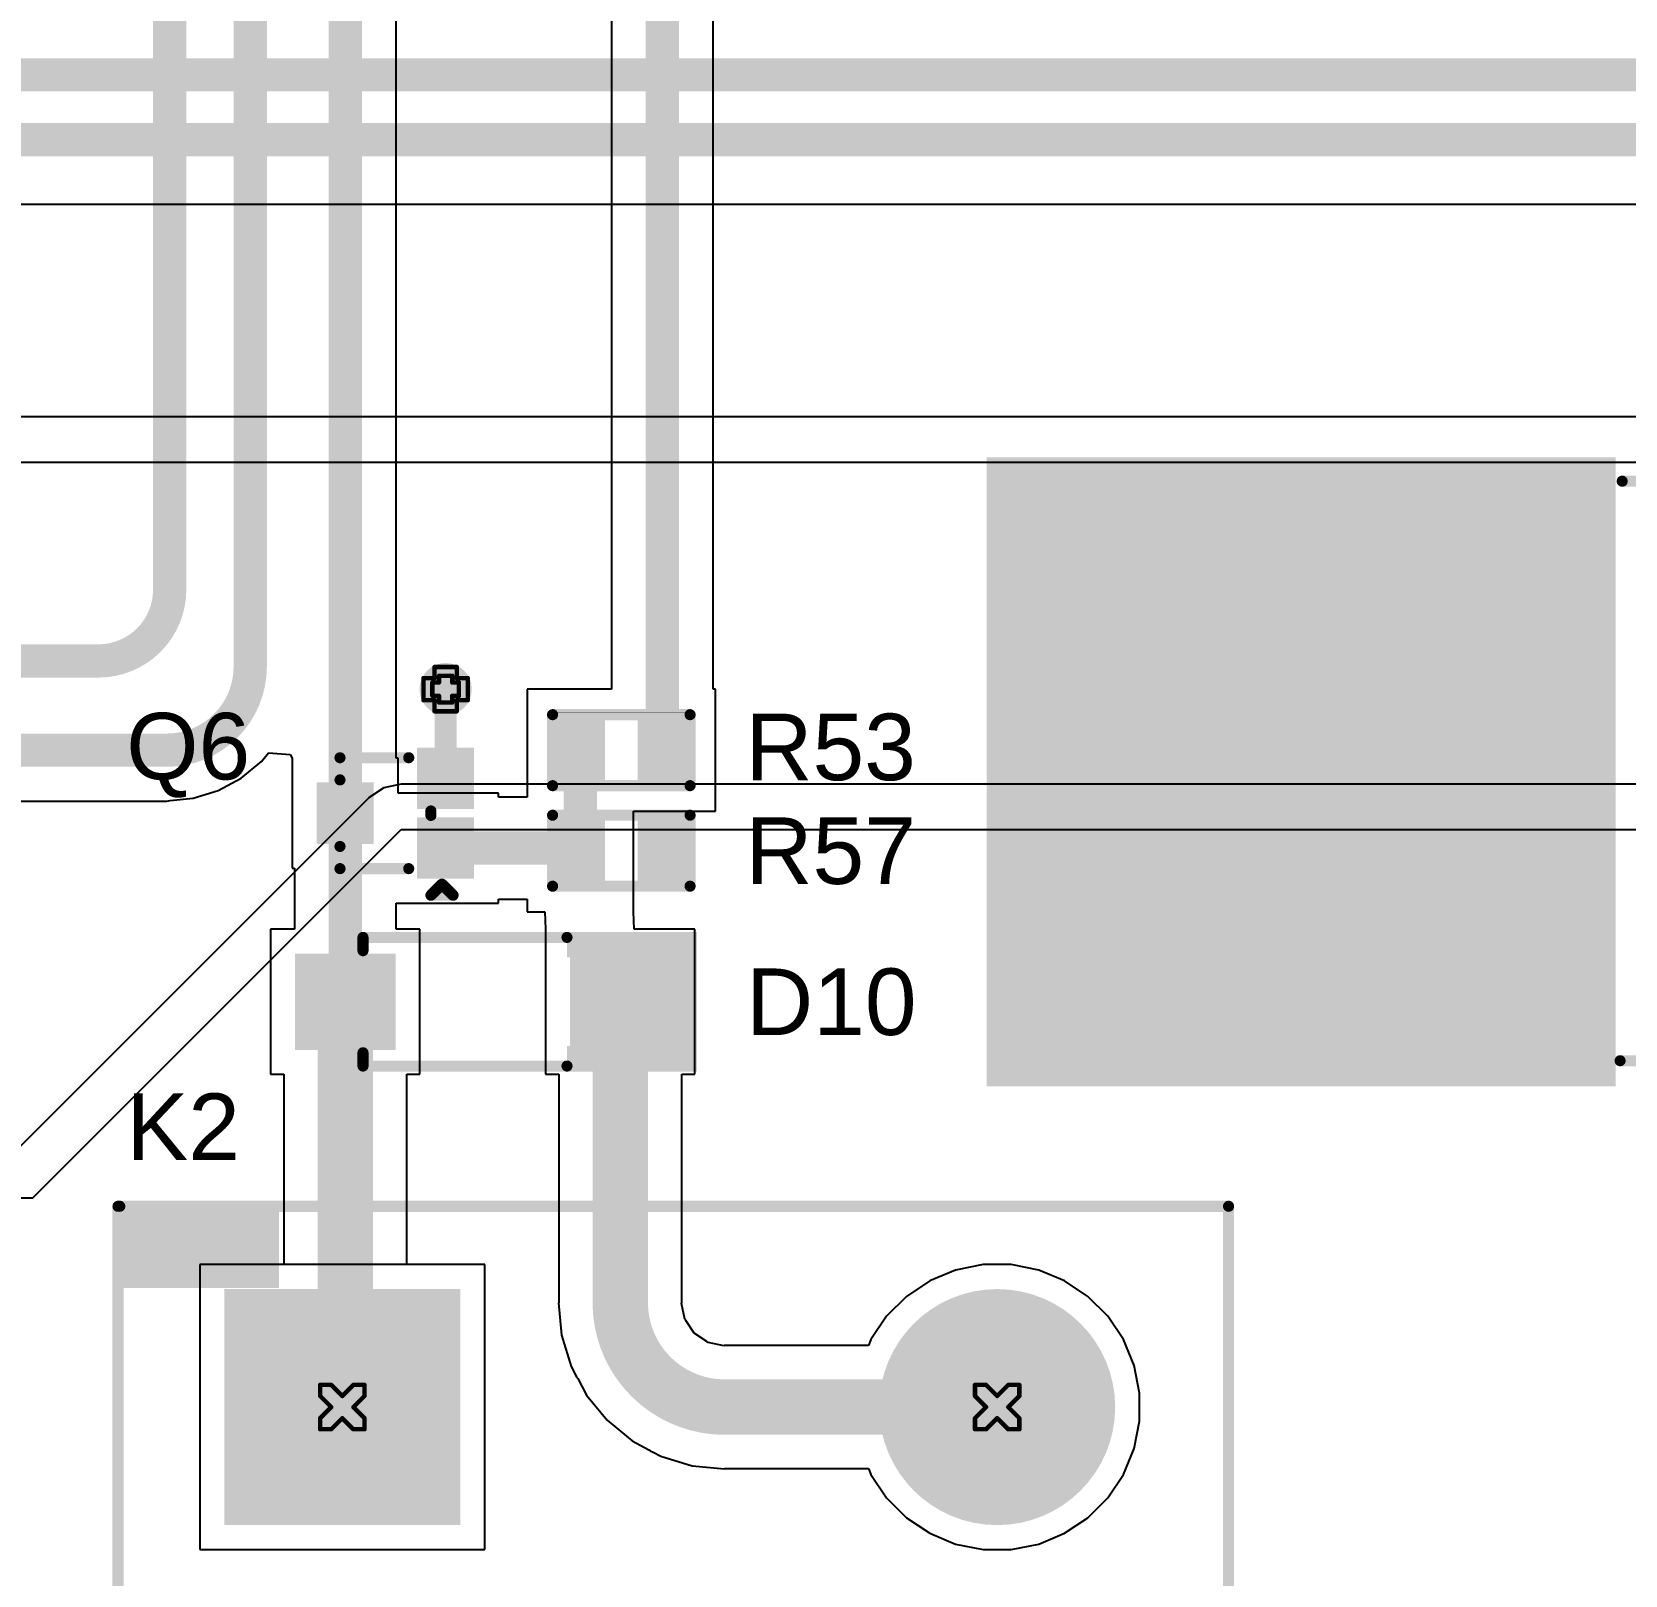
# Model space of a CAD drawing. Header units: inches. Extents: x -3 to 195, y 0 to 199.
# Drawn here: x 1.002 to 1.72, y 1.478 to 2.174 of the extents above; entities that cross this region are included whole.
import ezdxf

# ---------------------------------------------------------------- set-up
doc = ezdxf.new("R2010")
doc.units = ezdxf.units.IN
doc.header["$MEASUREMENT"] = 0
for name, color, linetype in [('Bottom Layer', 5, 'Continuous'), ('Bottom Solder', 6, 'Continuous'), ('Drill Drawing', 1, 'Continuous'), ('Multi-Layer', 9, 'Continuous'), ('Pad Holes', 156, 'Continuous'), ('Top Layer', 1, 'Continuous'), ('Top Overlay', 2, 'Continuous'), ('Top Paste', 8, 'Continuous'), ('Top Solder', 216, 'Continuous'), ('Via Holes', 16, 'Continuous')]:
    doc.layers.add(name, color=color, linetype=linetype)
doc.styles.add('Arial', font='', dxfattribs={"height": 0.2})
doc.styles.get('Arial').set_extended_font_data('Arial')

# ---------------------------------------------------------------- blocks, each defined once
blk = doc.blocks.new('TO_252_2L_17')
at = {"layer": 'Top Layer'}
for points in [[(-0.1377944, 0.2736217), (0.1377962, 0.2736217), (0.1377962, -0.0019689), (-0.1377944, -0.0019689)], [(-0.12007865, -0.086615), (-0.06102355, -0.086615), (-0.06102355, -0.1850402), (-0.12007865, -0.1850402)], [(0.06102335, -0.086615), (0.12007845, -0.086615), (0.12007845, -0.1850402), (0.06102335, -0.1850402)]]:
    blk.add_hatch(color=1, dxfattribs=at).paths.add_polyline_path(points)
at = {"layer": 'Top Paste'}
for points in [[(-0.1377944, 0.2736217), (0.1377962, 0.2736217), (0.1377962, -0.0019689), (-0.1377944, -0.0019689)], [(-0.12007865, -0.086615), (-0.06102355, -0.086615), (-0.06102355, -0.1850402), (-0.12007865, -0.1850402)], [(0.06102335, -0.086615), (0.12007845, -0.086615), (0.12007845, -0.1850402), (0.06102335, -0.1850402)]]:
    blk.add_hatch(color=8, dxfattribs=at).paths.add_polyline_path(points)
at = {"layer": 'Top Solder'}
for points in [[(-0.1417944, 0.2776217), (0.1417962, 0.2776217), (0.1417962, -0.0059689), (-0.1417944, -0.0059689)], [(-0.12407865, -0.082615), (-0.05702355, -0.082615), (-0.05702355, -0.1890402), (-0.12407865, -0.1890402)], [(0.05702335, -0.082615), (0.12407845, -0.082615), (0.12407845, -0.1890402), (0.05702335, -0.1890402)]]:
    blk.add_hatch(color=216, dxfattribs=at).paths.add_polyline_path(points)
at = {"layer": 'Top Overlay', "const_width": 0.005}
for points in [[(-0.1302231, -0.0079996), (-0.130223, -0.0573656)], [(0.1310469, -0.0089416), (0.1310469, -0.0615256)], [(-0.130223, -0.0573656), (-0.1099991, -0.0573656)], [(-0.0559991, -0.0639996), (0.0529989, -0.0639996)], [(0.1099989, -0.0615256), (0.1310469, -0.0615256)], [(-0.1319992, -0.1289996), (-0.1319991, -0.1389996)], [(-0.1319992, -0.1289996), (-0.1269991, -0.1339996)], [(-0.1269991, -0.1339996), (-0.1319991, -0.1389996)]]:
    blk.add_lwpolyline(points, dxfattribs=at)
at = {"layer": 'Top Overlay', "const_width": 0.0025}
for points in [[(-0.1314731, -0.0079996, 1), (-0.1289731, -0.0079996, 1)], [(0.1297969, -0.0089416, 1), (0.1322969, -0.0089416, 1)], [(-0.131473, -0.0573656, 1), (-0.128973, -0.0573656, 1)], [(-0.131473, -0.0573656, 1), (-0.128973, -0.0573656, 1)], [(-0.1112491, -0.0573656, 1), (-0.1087491, -0.0573656, 1)], [(-0.0572491, -0.0639996, 1), (-0.0547491, -0.0639996, 1)], [(0.0517489, -0.0639996, 1), (0.0542489, -0.0639996, 1)], [(0.1087489, -0.0615256, 1), (0.1112489, -0.0615256, 1)], [(0.1297969, -0.0615256, 1), (0.1322969, -0.0615256, 1)], [(0.1297969, -0.0615256, 1), (0.1322969, -0.0615256, 1)], [(-0.1332492, -0.1289996, 1), (-0.1307492, -0.1289996, 1)], [(-0.1332492, -0.1289996, 1), (-0.1307492, -0.1289996, 1)], [(-0.1332491, -0.1389996, 1), (-0.1307491, -0.1389996, 1)], [(-0.1332491, -0.1389996, 1), (-0.1307491, -0.1389996, 1)], [(-0.1282491, -0.1339996, 1), (-0.1257491, -0.1339996, 1)], [(-0.1282491, -0.1339996, 1), (-0.1257491, -0.1339996, 1)]]:
    blk.add_lwpolyline(points, format="xyb", close=True, dxfattribs=at)
blk = doc.blocks.new('R___0402_49')
at = {"layer": 'Top Layer'}
for points in [[(-0.0274996, -0.0124999), (-0.0274996, 0.0125001), (-0.0094996, 0.0125001), (-0.0094996, -0.0124999)], [(0.0095003, -0.0124999), (0.0095003, 0.0125001), (0.0275003, 0.0125001), (0.0275003, -0.0124999)]]:
    blk.add_hatch(color=1, dxfattribs=at).paths.add_polyline_path(points)
at = {"layer": 'Top Paste'}
for points in [[(-0.0274996, -0.0124999), (-0.0274996, 0.0125001), (-0.0094996, 0.0125001), (-0.0094996, -0.0124999)], [(0.0095003, -0.0124999), (0.0095003, 0.0125001), (0.0275003, 0.0125001), (0.0275003, -0.0124999)]]:
    blk.add_hatch(color=8, dxfattribs=at).paths.add_polyline_path(points)
at = {"layer": 'Top Solder'}
for points in [[(-0.029665, -0.0146653), (-0.029665, 0.0146655), (-0.0073342, 0.0146655), (-0.0073342, -0.0146653)], [(0.0073349, -0.0146653), (0.0073349, 0.0146655), (0.0296657, 0.0146655), (0.0296657, -0.0146653)]]:
    blk.add_hatch(color=216, dxfattribs=at).paths.add_polyline_path(points)
at = {"layer": 'Top Overlay'}
for points, const_width in [([(-0.0309995, 0.0160001), (-0.0309996, -0.0159998)], 0.005), ([(0.0310004, 0.0160001), (-0.0309995, 0.0160001)], 0.005), ([(0.0310004, 0.0160001), (0.0310004, -0.0159998)], 0.005), ([(0.0310004, -0.0159998), (-0.0309996, -0.0159998)], 0.005), ([(0.0320004, -0.0169998), (-0.0319996, -0.017)], 0.000127)]:
    blk.add_lwpolyline(points, dxfattribs=dict(at, const_width=const_width))
for points, const_width in [([(-0.0322495, 0.0160001, 1), (-0.0297495, 0.0160001, 1)], 0.0025), ([(-0.0322495, 0.0160001, 1), (-0.0297495, 0.0160001, 1)], 0.0025), ([(0.0297504, 0.0160001, 1), (0.0322504, 0.0160001, 1)], 0.0025), ([(0.0297504, 0.0160001, 1), (0.0322504, 0.0160001, 1)], 0.0025), ([(-0.0322496, -0.0159998, 1), (-0.0297496, -0.0159998, 1)], 0.0025), ([(-0.0322496, -0.0159998, 1), (-0.0297496, -0.0159998, 1)], 0.0025), ([(0.0297504, -0.0159998, 1), (0.0322504, -0.0159998, 1)], 0.0025), ([(0.0297504, -0.0159998, 1), (0.0322504, -0.0159998, 1)], 0.0025), ([(-0.0320313, -0.017, 1), (-0.0319679, -0.017, 1)], 6.35e-05), ([(0.0319687, -0.0169998, 1), (0.0320321, -0.0169998, 1)], 6.35e-05)]:
    blk.add_lwpolyline(points, format="xyb", close=True, dxfattribs=dict(at, const_width=const_width))
blk = doc.blocks.new('R___0402_51')
at = {"layer": 'Top Layer'}
for points in [[(-0.0275004, -0.0125008), (-0.0275004, 0.0124992), (-0.0095004, 0.0124992), (-0.0095004, -0.0125008)], [(0.0094996, -0.0125008), (0.0094996, 0.0124992), (0.0274996, 0.0124992), (0.0274996, -0.0125008)]]:
    blk.add_hatch(color=1, dxfattribs=at).paths.add_polyline_path(points)
at = {"layer": 'Top Paste'}
for points in [[(-0.0275004, -0.0125008), (-0.0275004, 0.0124992), (-0.0095004, 0.0124992), (-0.0095004, -0.0125008)], [(0.0094996, -0.0125008), (0.0094996, 0.0124992), (0.0274996, 0.0124992), (0.0274996, -0.0125008)]]:
    blk.add_hatch(color=8, dxfattribs=at).paths.add_polyline_path(points)
at = {"layer": 'Top Solder'}
for points in [[(-0.0296658, -0.0146662), (-0.0296658, 0.0146646), (-0.007335, 0.0146646), (-0.007335, -0.0146662)], [(0.0073342, -0.0146662), (0.0073342, 0.0146646), (0.029665, 0.0146646), (0.029665, -0.0146662)]]:
    blk.add_hatch(color=216, dxfattribs=at).paths.add_polyline_path(points)
at = {"layer": 'Top Overlay'}
for points, const_width in [([(0.0309996, 0.0159991), (-0.0310004, 0.0159991)], 0.005), ([(-0.0310004, 0.0159991), (-0.0310004, -0.0160008)], 0.005), ([(0.0309996, 0.0159991), (0.0309996, -0.0160008)], 0.005), ([(0.0309996, -0.0160008), (-0.0310004, -0.0160008)], 0.005), ([(0.0319996, -0.0170007), (-0.0320004, -0.0170008)], 0.000127)]:
    blk.add_lwpolyline(points, dxfattribs=dict(at, const_width=const_width))
for points, const_width in [([(-0.0322504, 0.0159991, 1), (-0.0297504, 0.0159991, 1)], 0.0025), ([(-0.0322504, 0.0159991, 1), (-0.0297504, 0.0159991, 1)], 0.0025), ([(0.0297496, 0.0159991, 1), (0.0322496, 0.0159991, 1)], 0.0025), ([(0.0297496, 0.0159991, 1), (0.0322496, 0.0159991, 1)], 0.0025), ([(-0.0322504, -0.0160008, 1), (-0.0297504, -0.0160008, 1)], 0.0025), ([(-0.0322504, -0.0160008, 1), (-0.0297504, -0.0160008, 1)], 0.0025), ([(0.0297496, -0.0160008, 1), (0.0322496, -0.0160008, 1)], 0.0025), ([(0.0297496, -0.0160008, 1), (0.0322496, -0.0160008, 1)], 0.0025), ([(-0.0320321, -0.0170008, 1), (-0.0319687, -0.0170008, 1)], 6.35e-05), ([(0.0319679, -0.0170007, 1), (0.0320313, -0.0170007, 1)], 6.35e-05)]:
    blk.add_lwpolyline(points, format="xyb", close=True, dxfattribs=dict(at, const_width=const_width))
blk = doc.blocks.new('SOT_723_78')
at = {"layer": 'Top Layer'}
for points in [[(-0.0098427, 0.03149575), (0.0098423, 0.03149575), (0.0098423, 0.01377925), (-0.0098427, 0.01377925)], [(-0.025591, -0.01378015), (-0.005906, -0.01378015), (-0.005906, -0.03149665), (-0.025591, -0.03149665)], [(0.0059052, -0.01378025), (0.0255902, -0.01378025), (0.0255902, -0.03149675), (0.0059052, -0.03149675)]]:
    blk.add_hatch(color=1, dxfattribs=at).paths.add_polyline_path(points)
at = {"layer": 'Top Paste'}
for points in [[(-0.0098427, 0.03149575), (0.0098423, 0.03149575), (0.0098423, 0.01377925), (-0.0098427, 0.01377925)], [(-0.025591, -0.01378015), (-0.005906, -0.01378015), (-0.005906, -0.03149665), (-0.025591, -0.03149665)], [(0.0059052, -0.01378025), (0.0255902, -0.01378025), (0.0255902, -0.03149675), (0.0059052, -0.03149675)]]:
    blk.add_hatch(color=8, dxfattribs=at).paths.add_polyline_path(points)
at = {"layer": 'Top Solder'}
for points in [[(-0.0138427, 0.03549575), (0.0138423, 0.03549575), (0.0138423, 0.00977925), (-0.0138427, 0.00977925)], [(-0.029591, -0.00978015), (-0.001906, -0.00978015), (-0.001906, -0.03549665), (-0.029591, -0.03549665)], [(0.0019052, -0.00978025), (0.0295902, -0.00978025), (0.0295902, -0.03549675), (0.0019052, -0.03549675)]]:
    blk.add_hatch(color=216, dxfattribs=at).paths.add_polyline_path(points)
at = {"layer": 'Top Overlay', "const_width": 0.005}
for points in [[(-0.0250004, 0.0249995), (-0.0250005, -0.0060004)], [(-0.0250004, 0.0249995), (-0.0250005, -0.0060004)], [(-0.0250004, 0.0249995), (-0.0150004, 0.0249994)], [(-0.0250004, 0.0249995), (-0.0150004, 0.0249994)], [(0.0249997, 0.0249995), (0.0149996, 0.0249994)], [(0.0249997, 0.0249995), (0.0249997, -0.0060005)], [(-0.0370003, -0.0160005), (-0.0370003, -0.0260006)], [(-0.0370003, -0.0160005), (-0.0320003, -0.0210005)], [(-0.0010002, -0.0160005), (0.0009996, -0.0160005)], [(-0.0320003, -0.0210005), (-0.0370003, -0.0260006)]]:
    blk.add_lwpolyline(points, dxfattribs=at)
at = {"layer": 'Top Overlay', "const_width": 0.0025}
for points in [[(-0.0262504, 0.0249995, 1), (-0.0237504, 0.0249995, 1)], [(-0.0262504, 0.0249995, 1), (-0.0237504, 0.0249995, 1)], [(-0.0262504, 0.0249995, 1), (-0.0237504, 0.0249995, 1)], [(-0.0262504, 0.0249995, 1), (-0.0237504, 0.0249995, 1)], [(-0.0162504, 0.0249994, 1), (-0.0137504, 0.0249994, 1)], [(-0.0162504, 0.0249994, 1), (-0.0137504, 0.0249994, 1)], [(0.0137496, 0.0249994, 1), (0.0162496, 0.0249994, 1)], [(0.0237497, 0.0249995, 1), (0.0262497, 0.0249995, 1)], [(0.0237497, 0.0249995, 1), (0.0262497, 0.0249995, 1)], [(-0.0262505, -0.0060004, 1), (-0.0237505, -0.0060004, 1)], [(-0.0262505, -0.0060004, 1), (-0.0237505, -0.0060004, 1)], [(0.0237497, -0.0060005, 1), (0.0262497, -0.0060005, 1)], [(-0.0382503, -0.0160005, 1), (-0.0357503, -0.0160005, 1)], [(-0.0382503, -0.0160005, 1), (-0.0357503, -0.0160005, 1)], [(-0.0022502, -0.0160005, 1), (0.0002498, -0.0160005, 1)], [(-0.0002504, -0.0160005, 1), (0.0022496, -0.0160005, 1)], [(-0.0332503, -0.0210005, 1), (-0.0307503, -0.0210005, 1)], [(-0.0332503, -0.0210005, 1), (-0.0307503, -0.0210005, 1)], [(-0.0382503, -0.0260006, 1), (-0.0357503, -0.0260006, 1)], [(-0.0382503, -0.0260006, 1), (-0.0357503, -0.0260006, 1)]]:
    blk.add_lwpolyline(points, format="xyb", close=True, dxfattribs=at)
blk = doc.blocks.new('G5RL_1A_E_HR_DC5_89')
at = {"layer": 'Bottom Layer'}
h = blk.add_hatch(color=5, dxfattribs=at)
edge = h.paths.add_edge_path()
edge.add_arc((-0.4921509, 0.147651), 0.0492125, 0, 360)
h = blk.add_hatch(color=5, dxfattribs=at)
edge = h.paths.add_edge_path()
edge.add_arc((0.2952491, 0.147651), 0.0492125, 0, 360)
h = blk.add_hatch(color=5, dxfattribs=at)
edge = h.paths.add_edge_path()
edge.add_arc((0.4921491, 0.147651), 0.0492125, 0, 360)
blk.add_hatch(color=5, dxfattribs=at).paths.add_polyline_path([(-0.5413634, -0.0984365), (-0.4429384, -0.0984365), (-0.4429384, -0.1968615), (-0.5413634, -0.1968615)])
h = blk.add_hatch(color=5, dxfattribs=at)
edge = h.paths.add_edge_path()
edge.add_arc((0.2952491, -0.147649), 0.0492125, 0, 360)
h = blk.add_hatch(color=5, dxfattribs=at)
edge = h.paths.add_edge_path()
edge.add_arc((0.4921491, -0.147649), 0.0492125, 0, 360)
at = {"layer": 'Bottom Solder'}
h = blk.add_hatch(color=6, dxfattribs=at)
edge = h.paths.add_edge_path()
edge.add_arc((-0.4921509, 0.147651), 0.0532125, 0, 360)
h = blk.add_hatch(color=6, dxfattribs=at)
edge = h.paths.add_edge_path()
edge.add_arc((0.2952491, 0.147651), 0.0532125, 0, 360)
h = blk.add_hatch(color=6, dxfattribs=at)
edge = h.paths.add_edge_path()
edge.add_arc((0.4921491, 0.147651), 0.0532125, 0, 360)
blk.add_hatch(color=6, dxfattribs=at).paths.add_polyline_path([(-0.5453634, -0.0944365), (-0.4389384, -0.0944365), (-0.4389384, -0.2008615), (-0.5453634, -0.2008615)])
h = blk.add_hatch(color=6, dxfattribs=at)
edge = h.paths.add_edge_path()
edge.add_arc((0.2952491, -0.147649), 0.0532125, 0, 360)
h = blk.add_hatch(color=6, dxfattribs=at)
edge = h.paths.add_edge_path()
edge.add_arc((0.4921491, -0.147649), 0.0532125, 0, 360)
at = {"layer": 'Multi-Layer'}
h = blk.add_hatch(color=9, dxfattribs=at)
edge = h.paths.add_edge_path()
edge.add_arc((-0.4921509, 0.147651), 0.0492125, 0, 360)
h = blk.add_hatch(color=9, dxfattribs=at)
edge = h.paths.add_edge_path()
edge.add_arc((0.2952491, 0.147651), 0.0492125, 0, 360)
h = blk.add_hatch(color=9, dxfattribs=at)
edge = h.paths.add_edge_path()
edge.add_arc((0.4921491, 0.147651), 0.0492125, 0, 360)
blk.add_hatch(color=9, dxfattribs=at).paths.add_polyline_path([(-0.5413634, -0.0984365), (-0.4429384, -0.0984365), (-0.4429384, -0.1968615), (-0.5413634, -0.1968615)])
h = blk.add_hatch(color=9, dxfattribs=at)
edge = h.paths.add_edge_path()
edge.add_arc((0.2952491, -0.147649), 0.0492125, 0, 360)
h = blk.add_hatch(color=9, dxfattribs=at)
edge = h.paths.add_edge_path()
edge.add_arc((0.4921491, -0.147649), 0.0492125, 0, 360)
at = {"layer": 'Pad Holes'}
h = blk.add_hatch(color=7, dxfattribs=at)
edge = h.paths.add_edge_path()
edge.add_arc((-0.4921509, 0.147651), 0.029528, 0, 360)
h = blk.add_hatch(color=7, dxfattribs=at)
edge = h.paths.add_edge_path()
edge.add_arc((0.2952491, 0.147651), 0.029528, 0, 360)
h = blk.add_hatch(color=7, dxfattribs=at)
edge = h.paths.add_edge_path()
edge.add_arc((0.4921491, 0.147651), 0.029528, 0, 360)
h = blk.add_hatch(color=7, dxfattribs=at)
edge = h.paths.add_edge_path()
edge.add_arc((-0.4921509, -0.147649), 0.029528, 0, 360)
h = blk.add_hatch(color=7, dxfattribs=at)
edge = h.paths.add_edge_path()
edge.add_arc((0.2952491, -0.147649), 0.029528, 0, 360)
h = blk.add_hatch(color=7, dxfattribs=at)
edge = h.paths.add_edge_path()
edge.add_arc((0.4921491, -0.147649), 0.029528, 0, 360)
at = {"layer": 'Top Layer'}
h = blk.add_hatch(color=1, dxfattribs=at)
edge = h.paths.add_edge_path()
edge.add_arc((-0.4921509, 0.147651), 0.0492125, 0, 360)
h = blk.add_hatch(color=1, dxfattribs=at)
edge = h.paths.add_edge_path()
edge.add_arc((0.2952491, 0.147651), 0.0492125, 0, 360)
h = blk.add_hatch(color=1, dxfattribs=at)
edge = h.paths.add_edge_path()
edge.add_arc((0.4921491, 0.147651), 0.0492125, 0, 360)
blk.add_hatch(color=1, dxfattribs=at).paths.add_polyline_path([(-0.5413634, -0.0984365), (-0.4429384, -0.0984365), (-0.4429384, -0.1968615), (-0.5413634, -0.1968615)])
h = blk.add_hatch(color=1, dxfattribs=at)
edge = h.paths.add_edge_path()
edge.add_arc((0.2952491, -0.147649), 0.0492125, 0, 360)
h = blk.add_hatch(color=1, dxfattribs=at)
edge = h.paths.add_edge_path()
edge.add_arc((0.4921491, -0.147649), 0.0492125, 0, 360)
at = {"layer": 'Top Overlay'}
blk.add_hatch(color=2, dxfattribs=at).paths.add_polyline_path([(-0.5827041, -0.24876), (-0.5458461, -0.24876), (-0.5458461, -0.176252), (-0.5827041, -0.176252)])
at = {"layer": 'Top Solder'}
h = blk.add_hatch(color=216, dxfattribs=at)
edge = h.paths.add_edge_path()
edge.add_arc((-0.4921509, 0.147651), 0.0532125, 0, 360)
h = blk.add_hatch(color=216, dxfattribs=at)
edge = h.paths.add_edge_path()
edge.add_arc((0.2952491, 0.147651), 0.0532125, 0, 360)
h = blk.add_hatch(color=216, dxfattribs=at)
edge = h.paths.add_edge_path()
edge.add_arc((0.4921491, 0.147651), 0.0532125, 0, 360)
blk.add_hatch(color=216, dxfattribs=at).paths.add_polyline_path([(-0.5453634, -0.0944365), (-0.4389384, -0.0944365), (-0.4389384, -0.2008615), (-0.5453634, -0.2008615)])
h = blk.add_hatch(color=216, dxfattribs=at)
edge = h.paths.add_edge_path()
edge.add_arc((0.2952491, -0.147649), 0.0532125, 0, 360)
h = blk.add_hatch(color=216, dxfattribs=at)
edge = h.paths.add_edge_path()
edge.add_arc((0.4921491, -0.147649), 0.0532125, 0, 360)
at = {"layer": 'Top Overlay', "const_width": 0.005}
for points in [[(-0.5826769, -0.248009), (-0.5826769, 0.251991)], [(0.5590531, 0.251991), (-0.5826769, 0.251991)], [(-0.5826769, -0.248009), (-0.5826769, 0.251991)], [(0.5590531, 0.251991), (-0.5826769, 0.251991)], [(0.5590531, -0.248009), (0.5590531, 0.251991)], [(0.5590531, -0.248789), (-0.5826769, -0.248789)]]:
    blk.add_lwpolyline(points, dxfattribs=at)
at = {"layer": 'Top Overlay', "const_width": 0.0025}
for points in [[(-0.5839269, 0.251991, 1), (-0.5814269, 0.251991, 1)], [(-0.5839269, 0.251991, 1), (-0.5814269, 0.251991, 1)], [(-0.5839269, 0.251991, 1), (-0.5814269, 0.251991, 1)], [(-0.5839269, 0.251991, 1), (-0.5814269, 0.251991, 1)], [(0.5578031, 0.251991, 1), (0.5603031, 0.251991, 1)], [(0.5578031, 0.251991, 1), (0.5603031, 0.251991, 1)], [(0.5578031, 0.251991, 1), (0.5603031, 0.251991, 1)], [(-0.5839269, -0.248009, 1), (-0.5814269, -0.248009, 1)], [(-0.5839269, -0.248009, 1), (-0.5814269, -0.248009, 1)], [(-0.5839269, -0.248789, 1), (-0.5814269, -0.248789, 1)], [(0.5578031, -0.248009, 1), (0.5603031, -0.248009, 1)], [(0.5578031, -0.248789, 1), (0.5603031, -0.248789, 1)]]:
    blk.add_lwpolyline(points, format="xyb", close=True, dxfattribs=at)
blk = doc.blocks.new('SOD_123_123')
at = {"layer": 'Top Layer'}
for points in [[(-0.0433073, 0.01771695), (-0.0433073, -0.01771615), (-0.0807089, -0.01771615), (-0.0807089, 0.01771695)], [(0.0807088, 0.01771695), (0.0807088, -0.01771615), (0.0433072, -0.01771615), (0.0433072, 0.01771695)]]:
    blk.add_hatch(color=1, dxfattribs=at).paths.add_polyline_path(points)
at = {"layer": 'Top Overlay'}
for points in [[(0.0380001, 0.0200008), (0.0966341, 0.0200008), (0.0966341, 0.0314968), (0.0380001, 0.0314968)], [(0.0834586, -0.0310002), (0.0966346, -0.0310002), (0.0966346, 0.0309998), (0.0834586, 0.0309998)], [(0.0380003, -0.0314976), (0.0966343, -0.0314976), (0.0966343, -0.0200016), (0.0380003, -0.0200016)]]:
    blk.add_hatch(color=2, dxfattribs=at).paths.add_polyline_path(points)
at = {"layer": 'Top Paste'}
for points in [[(-0.0433073, 0.01771695), (-0.0433073, -0.01771615), (-0.0807089, -0.01771615), (-0.0807089, 0.01771695)], [(0.0807088, 0.01771695), (0.0807088, -0.01771615), (0.0433072, -0.01771615), (0.0433072, 0.01771695)]]:
    blk.add_hatch(color=8, dxfattribs=at).paths.add_polyline_path(points)
at = {"layer": 'Top Solder'}
for points in [[(-0.0393073, 0.02171695), (-0.0393073, -0.02171615), (-0.0847089, -0.02171615), (-0.0847089, 0.02171695)], [(0.0847088, 0.02171695), (0.0847088, -0.02171615), (0.0393072, -0.02171615), (0.0393072, 0.02171695)]]:
    blk.add_hatch(color=216, dxfattribs=at).paths.add_polyline_path(points)
at = {"layer": 'Top Overlay', "const_width": 0.005}
for points in [[(-0.054, 0.0230004), (-0.054, 0.0290004)], [(-0.054, 0.0290004), (0.038, 0.0290004)], [(-0.0540001, -0.0289997), (-0.054, -0.0229995)], [(-0.0540001, -0.0289997), (0.038, -0.0289996)]]:
    blk.add_lwpolyline(points, dxfattribs=at)
at = {"layer": 'Top Overlay', "const_width": 0.0025}
for points in [[(-0.05525, 0.0290004, 1), (-0.05275, 0.0290004, 1)], [(-0.05525, 0.0290004, 1), (-0.05275, 0.0290004, 1)], [(0.03675, 0.0290004, 1), (0.03925, 0.0290004, 1)], [(-0.05525, 0.0230004, 1), (-0.05275, 0.0230004, 1)], [(-0.05525, -0.0229995, 1), (-0.05275, -0.0229995, 1)], [(-0.0552501, -0.0289997, 1), (-0.0527501, -0.0289997, 1)], [(-0.0552501, -0.0289997, 1), (-0.0527501, -0.0289997, 1)], [(0.03675, -0.0289996, 1), (0.03925, -0.0289996, 1)]]:
    blk.add_lwpolyline(points, format="xyb", close=True, dxfattribs=at)

msp = doc.modelspace()

# ---------------------------------------------------------------- hatches: boundary and pattern name
at = {"layer": 'Bottom Layer'}
h = msp.add_hatch(color=5, dxfattribs=at)
edge = h.paths.add_edge_path()
edge.add_arc((1.1881228, 1.8772815), 0.011811, 0, 360)
at = {"layer": 'Top Layer'}
h = msp.add_hatch(color=1, dxfattribs=at)
edge = h.paths.add_edge_path()
edge.add_arc((1.1881228, 1.8772815), 0.011811, 0, 360)
at = {"layer": 'Via Holes'}
h = msp.add_hatch(color=7, dxfattribs=at)
edge = h.paths.add_edge_path()
edge.add_arc((1.1881228, 1.8772815), 0.0059055, 0, 360)

# ---------------------------------------------------------------- linework, layer by layer
at = {"layer": 'Bottom Layer'}
for p, q in [((0.4234688, 2.0959999), (2.5739999, 2.0959995)), ((2.465, 2), (0.3198, 2)), ((0.3198008, 1.9796082), (2.4647478, 1.9796082)), ((1.160196, 1.8328396), (1.1535804, 1.8284192)), ((1.1679996, 1.8343919), (1.160196, 1.8328396)), ((1.1680001, 1.8343918), (1.1679996, 1.8343919)), ((2.2359995, 1.8343916), (1.1680001, 1.8343918)), ((1.1535804, 1.8284192), (0.9935785, 1.6684172)), ((1.0020251, 1.6480254), (1.1679996, 1.814)), ((1.1679996, 1.814), (2.2359993, 1.8139998)), ((0.8130255, 1.6480255), (1.0020251, 1.6480254)), ((1.2057495, 1.6178384), (1.0773245, 1.6178384)), ((1.0773245, 1.6178384), (1.0773245, 1.4894134)), ((1.2057495, 1.4894134), (1.2057495, 1.6178384)), ((1.0773245, 1.4894134), (1.2057495, 1.4894134))]:
    msp.add_line(p, q, dxfattribs=at)
at = {"layer": 'Bottom Layer', "const_width": 0.015}
for points in [[(0.7494158, 2.1542372), (2.7792241, 2.1542373)], [(0.6475763, 2.125), (2.5911797, 2.125)]]:
    msp.add_lwpolyline(points, dxfattribs=at)
at = {"layer": 'Drill Drawing', "const_width": 0.002}
for points in [[(1.1781228, 1.8722815), (1.1781228, 1.8822815)], [(1.1781228, 1.8822815), (1.1831228, 1.8822815)], [(1.1831228, 1.8822815), (1.1831228, 1.8872815)], [(1.1831228, 1.8872815), (1.1931228, 1.8872815)], [(1.1851228, 1.8802815), (1.1851228, 1.8832815)], [(1.1851228, 1.8832815), (1.1911228, 1.8832815)], [(1.1911228, 1.8802815), (1.1911228, 1.8832815)], [(1.1931228, 1.8822815), (1.1931228, 1.8872815)], [(1.1931228, 1.8822815), (1.1981228, 1.8822815)], [(1.1981228, 1.8722815), (1.1981228, 1.8822815)], [(1.1821228, 1.8742815), (1.1821228, 1.8802815)], [(1.1821228, 1.8802815), (1.1851228, 1.8802815)], [(1.1821228, 1.8742815), (1.1851228, 1.8742815)], [(1.1851228, 1.8712815), (1.1851228, 1.8742815)], [(1.1911228, 1.8802815), (1.1941228, 1.8802815)], [(1.1911228, 1.8742815), (1.1941228, 1.8742815)], [(1.1911228, 1.8712815), (1.1911228, 1.8742815)], [(1.1941228, 1.8742815), (1.1941228, 1.8802815)], [(1.1781228, 1.8722815), (1.1831228, 1.8722815)], [(1.1831228, 1.8672815), (1.1831228, 1.8722815)], [(1.1831228, 1.8672815), (1.1931228, 1.8672815)], [(1.1851228, 1.8712815), (1.1911228, 1.8712815)], [(1.1931228, 1.8722815), (1.1981228, 1.8722815)], [(1.1931228, 1.8672815), (1.1931228, 1.8722815)], [(1.131537, 1.5586259), (1.131537, 1.5636259)], [(1.131537, 1.5636259), (1.136537, 1.5636259)], [(1.131537, 1.5586259), (1.136537, 1.5536259)], [(1.136537, 1.5636259), (1.141537, 1.5586259)], [(1.141537, 1.5586259), (1.146537, 1.5636259)], [(1.146537, 1.5636259), (1.151537, 1.5636259)], [(1.146537, 1.5536259), (1.151537, 1.5586259)], [(1.151537, 1.5586259), (1.151537, 1.5636259)], [(1.426837, 1.5586259), (1.426837, 1.5636259)], [(1.426837, 1.5636259), (1.431837, 1.5636259)], [(1.426837, 1.5586259), (1.431837, 1.5536259)], [(1.431837, 1.5636259), (1.436837, 1.5586259)], [(1.436837, 1.5586259), (1.441837, 1.5636259)], [(1.441837, 1.5636259), (1.446837, 1.5636259)], [(1.441837, 1.5536259), (1.446837, 1.5586259)], [(1.446837, 1.5586259), (1.446837, 1.5636259)], [(1.131537, 1.5486259), (1.136537, 1.5536259)], [(1.146537, 1.5536259), (1.151537, 1.5486259)], [(1.426837, 1.5486259), (1.431837, 1.5536259)], [(1.441837, 1.5536259), (1.446837, 1.5486259)], [(1.131537, 1.5436259), (1.131537, 1.5486259)], [(1.136537, 1.5436259), (1.141537, 1.5486259)], [(1.141537, 1.5486259), (1.146537, 1.5436259)], [(1.151537, 1.5436259), (1.151537, 1.5486259)], [(1.426837, 1.5436259), (1.426837, 1.5486259)], [(1.431837, 1.5436259), (1.436837, 1.5486259)], [(1.436837, 1.5486259), (1.441837, 1.5436259)], [(1.446837, 1.5436259), (1.446837, 1.5486259)], [(1.131537, 1.5436259), (1.136537, 1.5436259)], [(1.146537, 1.5436259), (1.151537, 1.5436259)], [(1.426837, 1.5436259), (1.431837, 1.5436259)], [(1.441837, 1.5436259), (1.446837, 1.5436259)]]:
    msp.add_lwpolyline(points, dxfattribs=at)
at = {"layer": 'Drill Drawing', "const_width": 0.001}
for points in [[(1.1776228, 1.8822815, 1), (1.1786228, 1.8822815, 1)], [(1.1776228, 1.8822815, 1), (1.1786228, 1.8822815, 1)], [(1.1826228, 1.8872815, 1), (1.1836228, 1.8872815, 1)], [(1.1826228, 1.8872815, 1), (1.1836228, 1.8872815, 1)], [(1.1826228, 1.8822815, 1), (1.1836228, 1.8822815, 1)], [(1.1826228, 1.8822815, 1), (1.1836228, 1.8822815, 1)], [(1.1846228, 1.8832815, 1), (1.1856228, 1.8832815, 1)], [(1.1846228, 1.8832815, 1), (1.1856228, 1.8832815, 1)], [(1.1906228, 1.8832815, 1), (1.1916228, 1.8832815, 1)], [(1.1906228, 1.8832815, 1), (1.1916228, 1.8832815, 1)], [(1.1926228, 1.8872815, 1), (1.1936228, 1.8872815, 1)], [(1.1926228, 1.8872815, 1), (1.1936228, 1.8872815, 1)], [(1.1926228, 1.8822815, 1), (1.1936228, 1.8822815, 1)], [(1.1926228, 1.8822815, 1), (1.1936228, 1.8822815, 1)], [(1.1976228, 1.8822815, 1), (1.1986228, 1.8822815, 1)], [(1.1976228, 1.8822815, 1), (1.1986228, 1.8822815, 1)], [(1.1816228, 1.8802815, 1), (1.1826228, 1.8802815, 1)], [(1.1816228, 1.8802815, 1), (1.1826228, 1.8802815, 1)], [(1.1816228, 1.8742815, 1), (1.1826228, 1.8742815, 1)], [(1.1816228, 1.8742815, 1), (1.1826228, 1.8742815, 1)], [(1.1846228, 1.8802815, 1), (1.1856228, 1.8802815, 1)], [(1.1846228, 1.8802815, 1), (1.1856228, 1.8802815, 1)], [(1.1846228, 1.8742815, 1), (1.1856228, 1.8742815, 1)], [(1.1846228, 1.8742815, 1), (1.1856228, 1.8742815, 1)], [(1.1906228, 1.8802815, 1), (1.1916228, 1.8802815, 1)], [(1.1906228, 1.8802815, 1), (1.1916228, 1.8802815, 1)], [(1.1906228, 1.8742815, 1), (1.1916228, 1.8742815, 1)], [(1.1906228, 1.8742815, 1), (1.1916228, 1.8742815, 1)], [(1.1936228, 1.8802815, 1), (1.1946228, 1.8802815, 1)], [(1.1936228, 1.8802815, 1), (1.1946228, 1.8802815, 1)], [(1.1936228, 1.8742815, 1), (1.1946228, 1.8742815, 1)], [(1.1936228, 1.8742815, 1), (1.1946228, 1.8742815, 1)], [(1.1776228, 1.8722815, 1), (1.1786228, 1.8722815, 1)], [(1.1776228, 1.8722815, 1), (1.1786228, 1.8722815, 1)], [(1.1826228, 1.8722815, 1), (1.1836228, 1.8722815, 1)], [(1.1826228, 1.8722815, 1), (1.1836228, 1.8722815, 1)], [(1.1826228, 1.8672815, 1), (1.1836228, 1.8672815, 1)], [(1.1826228, 1.8672815, 1), (1.1836228, 1.8672815, 1)], [(1.1846228, 1.8712815, 1), (1.1856228, 1.8712815, 1)], [(1.1846228, 1.8712815, 1), (1.1856228, 1.8712815, 1)], [(1.1906228, 1.8712815, 1), (1.1916228, 1.8712815, 1)], [(1.1906228, 1.8712815, 1), (1.1916228, 1.8712815, 1)], [(1.1926228, 1.8722815, 1), (1.1936228, 1.8722815, 1)], [(1.1926228, 1.8722815, 1), (1.1936228, 1.8722815, 1)], [(1.1926228, 1.8672815, 1), (1.1936228, 1.8672815, 1)], [(1.1926228, 1.8672815, 1), (1.1936228, 1.8672815, 1)], [(1.1976228, 1.8722815, 1), (1.1986228, 1.8722815, 1)], [(1.1976228, 1.8722815, 1), (1.1986228, 1.8722815, 1)], [(1.131037, 1.5636259, 1), (1.132037, 1.5636259, 1)], [(1.131037, 1.5636259, 1), (1.132037, 1.5636259, 1)], [(1.131037, 1.5586259, 1), (1.132037, 1.5586259, 1)], [(1.131037, 1.5586259, 1), (1.132037, 1.5586259, 1)], [(1.136037, 1.5636259, 1), (1.137037, 1.5636259, 1)], [(1.136037, 1.5636259, 1), (1.137037, 1.5636259, 1)], [(1.141037, 1.5586259, 1), (1.142037, 1.5586259, 1)], [(1.141037, 1.5586259, 1), (1.142037, 1.5586259, 1)], [(1.146037, 1.5636259, 1), (1.147037, 1.5636259, 1)], [(1.146037, 1.5636259, 1), (1.147037, 1.5636259, 1)], [(1.151037, 1.5636259, 1), (1.152037, 1.5636259, 1)], [(1.151037, 1.5636259, 1), (1.152037, 1.5636259, 1)], [(1.151037, 1.5586259, 1), (1.152037, 1.5586259, 1)], [(1.151037, 1.5586259, 1), (1.152037, 1.5586259, 1)], [(1.426337, 1.5636259, 1), (1.427337, 1.5636259, 1)], [(1.426337, 1.5636259, 1), (1.427337, 1.5636259, 1)], [(1.426337, 1.5586259, 1), (1.427337, 1.5586259, 1)], [(1.426337, 1.5586259, 1), (1.427337, 1.5586259, 1)], [(1.431337, 1.5636259, 1), (1.432337, 1.5636259, 1)], [(1.431337, 1.5636259, 1), (1.432337, 1.5636259, 1)], [(1.436337, 1.5586259, 1), (1.437337, 1.5586259, 1)], [(1.436337, 1.5586259, 1), (1.437337, 1.5586259, 1)], [(1.441337, 1.5636259, 1), (1.442337, 1.5636259, 1)], [(1.441337, 1.5636259, 1), (1.442337, 1.5636259, 1)], [(1.446337, 1.5636259, 1), (1.447337, 1.5636259, 1)], [(1.446337, 1.5636259, 1), (1.447337, 1.5636259, 1)], [(1.446337, 1.5586259, 1), (1.447337, 1.5586259, 1)], [(1.446337, 1.5586259, 1), (1.447337, 1.5586259, 1)], [(1.136037, 1.5536259, 1), (1.137037, 1.5536259, 1)], [(1.136037, 1.5536259, 1), (1.137037, 1.5536259, 1)], [(1.146037, 1.5536259, 1), (1.147037, 1.5536259, 1)], [(1.146037, 1.5536259, 1), (1.147037, 1.5536259, 1)], [(1.431337, 1.5536259, 1), (1.432337, 1.5536259, 1)], [(1.431337, 1.5536259, 1), (1.432337, 1.5536259, 1)], [(1.441337, 1.5536259, 1), (1.442337, 1.5536259, 1)], [(1.441337, 1.5536259, 1), (1.442337, 1.5536259, 1)], [(1.131037, 1.5486259, 1), (1.132037, 1.5486259, 1)], [(1.131037, 1.5486259, 1), (1.132037, 1.5486259, 1)], [(1.141037, 1.5486259, 1), (1.142037, 1.5486259, 1)], [(1.141037, 1.5486259, 1), (1.142037, 1.5486259, 1)], [(1.151037, 1.5486259, 1), (1.152037, 1.5486259, 1)], [(1.151037, 1.5486259, 1), (1.152037, 1.5486259, 1)], [(1.426337, 1.5486259, 1), (1.427337, 1.5486259, 1)], [(1.426337, 1.5486259, 1), (1.427337, 1.5486259, 1)], [(1.436337, 1.5486259, 1), (1.437337, 1.5486259, 1)], [(1.436337, 1.5486259, 1), (1.437337, 1.5486259, 1)], [(1.446337, 1.5486259, 1), (1.447337, 1.5486259, 1)], [(1.446337, 1.5486259, 1), (1.447337, 1.5486259, 1)], [(1.131037, 1.5436259, 1), (1.132037, 1.5436259, 1)], [(1.131037, 1.5436259, 1), (1.132037, 1.5436259, 1)], [(1.136037, 1.5436259, 1), (1.137037, 1.5436259, 1)], [(1.136037, 1.5436259, 1), (1.137037, 1.5436259, 1)], [(1.146037, 1.5436259, 1), (1.147037, 1.5436259, 1)], [(1.146037, 1.5436259, 1), (1.147037, 1.5436259, 1)], [(1.151037, 1.5436259, 1), (1.152037, 1.5436259, 1)], [(1.151037, 1.5436259, 1), (1.152037, 1.5436259, 1)], [(1.426337, 1.5436259, 1), (1.427337, 1.5436259, 1)], [(1.426337, 1.5436259, 1), (1.427337, 1.5436259, 1)], [(1.431337, 1.5436259, 1), (1.432337, 1.5436259, 1)], [(1.431337, 1.5436259, 1), (1.432337, 1.5436259, 1)], [(1.441337, 1.5436259, 1), (1.442337, 1.5436259, 1)], [(1.441337, 1.5436259, 1), (1.442337, 1.5436259, 1)], [(1.446337, 1.5436259, 1), (1.447337, 1.5436259, 1)], [(1.446337, 1.5436259, 1), (1.447337, 1.5436259, 1)]]:
    msp.add_lwpolyline(points, format="xyb", close=True, dxfattribs=at)
at = {"layer": 'Top Layer'}
for p, q in [((1.2629079, 2.2837498), (1.2629079, 1.8772816)), ((1.3087895, 1.8772816), (1.3087895, 2.2837498)), ((1.1657876, 1.8462147), (1.1657876, 2.2282788)), ((1.2629079, 1.8772816), (1.2248487, 1.8772816)), ((1.2248487, 1.8772816), (1.2248487, 1.8285629)), ((1.3098487, 1.8772816), (1.3087895, 1.8772816)), ((1.3098487, 1.8222816), (1.3098487, 1.8772816)), ((1.1051137, 1.8446679), (1.108304, 1.8485553)), ((1.108304, 1.8485553), (1.1180428, 1.8478114)), ((1.1180428, 1.8478114), (1.1189886, 1.8462146)), ((1.0959681, 1.8371622), (1.1051137, 1.8446679)), ((1.1189886, 1.8462146), (1.1189886, 1.7965297)), ((1.166705, 1.8462147), (1.1657876, 1.8462147)), ((1.166705, 1.8304664), (1.166705, 1.8462147)), ((1.0855339, 1.8315851), (1.0959681, 1.8371622)), ((0.8522289, 1.8268408), (1.062438, 1.8268408)), ((1.062438, 1.8268408), (1.0639337, 1.8271383)), ((1.0639337, 1.8271383), (1.0742122, 1.8281507)), ((1.0742122, 1.8281507), (1.0855339, 1.8315851)), ((1.2119809, 1.8304664), (1.166705, 1.8304664)), ((1.2119809, 1.8285629), (1.2119809, 1.8304664)), ((1.2248487, 1.8285629), (1.2119809, 1.8285629)), ((1.2728525, 1.7770871), (1.2728525, 1.8222816)), ((1.2728525, 1.8222816), (1.3098487, 1.8222816)), ((1.1189886, 1.7965297), (1.119906, 1.7965297)), ((1.119906, 1.7965297), (1.119906, 1.769087)), ((1.2119809, 1.7807814), (1.2119809, 1.7826813)), ((1.2119809, 1.7826813), (1.2248525, 1.7826813)), ((1.2248525, 1.7826813), (1.2248525, 1.7769577)), ((1.1657876, 1.769087), (1.1657876, 1.7807814)), ((1.1657876, 1.7807814), (1.2119809, 1.7807814)), ((1.2248525, 1.7769577), (1.2328499, 1.7769577)), ((1.2328499, 1.7769577), (1.233162, 1.769087)), ((1.2728526, 1.7769577), (1.2728525, 1.7770871)), ((1.2731647, 1.769087), (1.2728526, 1.7769577)), ((1.119906, 1.769087), (1.109146, 1.769087)), ((1.109146, 1.769087), (1.109146, 1.703654)), ((1.1765476, 1.769087), (1.1657876, 1.769087)), ((1.1765476, 1.703654), (1.1765476, 1.769087)), ((1.233162, 1.769087), (1.2331621, 1.7689576)), ((1.2331621, 1.7689576), (1.2331621, 1.703654)), ((1.3005637, 1.769087), (1.2731647, 1.769087)), ((1.3005637, 1.703654), (1.3005637, 1.769087)), ((1.109146, 1.703654), (1.1151095, 1.703654)), ((1.1151095, 1.703654), (1.1151095, 1.6178384)), ((1.1705841, 1.6178384), (1.1705841, 1.703654)), ((1.1705841, 1.703654), (1.1765476, 1.703654)), ((1.2331621, 1.703654), (1.2391256, 1.703654)), ((1.2391256, 1.703654), (1.2391256, 1.6006657)), ((1.2946002, 1.6006657), (1.2946002, 1.703654)), ((1.2946002, 1.703654), (1.3005637, 1.703654)), ((1.1151095, 1.6178384), (1.0773245, 1.6178384)), ((1.0773245, 1.6178384), (1.0773245, 1.4894134)), ((1.2057495, 1.6178384), (1.1705841, 1.6178384)), ((1.2057495, 1.4894134), (1.2057495, 1.6178384)), ((1.4305126, 1.6178384), (1.4181069, 1.6153708)), ((1.4431614, 1.6178384), (1.4305126, 1.6178384)), ((1.4555671, 1.6153708), (1.4431614, 1.6178384)), ((1.406421, 1.6105303), (1.3959039, 1.603503)), ((1.4181069, 1.6153708), (1.406421, 1.6105303)), ((1.467253, 1.6105303), (1.4555671, 1.6153708)), ((1.4777701, 1.603503), (1.467253, 1.6105303)), ((1.3959039, 1.603503), (1.3869599, 1.594559)), ((1.4867141, 1.594559), (1.4777701, 1.603503)), ((1.2391256, 1.6006657), (1.2390022, 1.6006657)), ((1.2390022, 1.6006657), (1.2404414, 1.5860533)), ((1.2945563, 1.600332), (1.2946002, 1.6006657)), ((1.2959676, 1.5932367), (1.2945563, 1.600332)), ((1.296389, 1.5926062), (1.2959676, 1.5932367)), ((1.3001758, 1.5869388), (1.296389, 1.5926062)), ((1.3869599, 1.594559), (1.3799326, 1.5840419)), ((1.4937414, 1.5840419), (1.4867141, 1.594559)), ((1.2404414, 1.5860533), (1.2447037, 1.5720025)), ((1.3058432, 1.583152), (1.3001758, 1.5869388)), ((1.3064737, 1.5827306), (1.3058432, 1.583152)), ((1.313569, 1.5813193), (1.3064737, 1.5827306)), ((1.3139027, 1.5813632), (1.313569, 1.5813193)), ((1.378823, 1.5813632), (1.3139027, 1.5813632)), ((1.3799326, 1.5840419), (1.378823, 1.5813632)), ((1.4985819, 1.572356), (1.4937414, 1.5840419)), ((1.2447037, 1.5720025), (1.2466064, 1.568443)), ((1.2466064, 1.568443), (1.2471493, 1.5671323)), ((1.2471493, 1.5671323), (1.2476688, 1.5664553)), ((1.2476688, 1.5664553), (1.2516252, 1.5590532)), ((1.5010495, 1.5599503), (1.4985819, 1.572356)), ((1.5010495, 1.5473015), (1.5010495, 1.5599503)), ((1.2516252, 1.5590532), (1.26094, 1.547703)), ((1.26094, 1.547703), (1.2722902, 1.5383882)), ((1.4985819, 1.5348958), (1.5010495, 1.5473015)), ((1.2722902, 1.5383882), (1.2796923, 1.5344318)), ((1.2796923, 1.5344318), (1.2803693, 1.5339123)), ((1.2803693, 1.5339123), (1.28168, 1.5333694)), ((1.28168, 1.5333694), (1.2852395, 1.5314667)), ((1.2852395, 1.5314667), (1.2992903, 1.5272044)), ((1.4937414, 1.5232099), (1.4985819, 1.5348958)), ((1.2992903, 1.5272044), (1.3139027, 1.5257652)), ((1.3139027, 1.5257652), (1.3139027, 1.5258886)), ((1.3139027, 1.5258886), (1.378823, 1.5258886)), ((1.378823, 1.5258886), (1.3799326, 1.5232099)), ((1.3799326, 1.5232099), (1.3869599, 1.5126928)), ((1.4867141, 1.5126928), (1.4937414, 1.5232099)), ((1.3869599, 1.5126928), (1.3959039, 1.5037488)), ((1.4777701, 1.5037488), (1.4867141, 1.5126928)), ((1.3959039, 1.5037488), (1.406421, 1.4967215)), ((1.467253, 1.4967215), (1.4777701, 1.5037488)), ((1.406421, 1.4967215), (1.4181069, 1.491881)), ((1.4555671, 1.491881), (1.467253, 1.4967215)), ((1.0773245, 1.4894134), (1.2057495, 1.4894134)), ((1.4181069, 1.491881), (1.4305126, 1.4894134)), ((1.4305126, 1.4894134), (1.4431614, 1.4894134)), ((1.4431614, 1.4894134), (1.4555671, 1.491881))]:
    msp.add_line(p, q, dxfattribs=at)
for points, const_width in [([(1.1, 1.8873436), (1.1, 2.35)], 0.015), ([(1.2858487, 1.8497816), (1.2858487, 2.2837498)], 0.015), ([(1.063689, 1.9221295), (1.063689, 2.27)], 0.015), ([(1.1428468, 1.7363705), (1.1428468, 2.2355137)], 0.015), ([(0.711474, 1.89), (1.0315595, 1.89)], 0.015), ([(1.1881228, 1.8371201), (1.1881228, 1.8772815)], 0.01), ([(0.8282289, 1.8497816), (1.062438, 1.8497816)], 0.015), ([(1.2488467, 1.8044577), (1.2488467, 1.8497815)], 0.015), ([(1.1881228, 1.8056221), (1.2461821, 1.8056221)], 0.015), ([(1.2461821, 1.8056221), (1.2488466, 1.8029576)], 0.015), ([(1.2488466, 1.7994576), (1.2488466, 1.8029576)], 0.015), ([(1.2488466, 1.7994576), (1.2488467, 1.7994577)], 0.015), ([(1.1428468, 1.5549357), (1.1428468, 1.7363705)], 0.025), ([(1.2668629, 1.6006657), (1.2668629, 1.7363705)], 0.025), ([(1.141537, 1.5536259), (1.1428468, 1.5549357)], 0.015), ([(1.3139027, 1.5536259), (1.436837, 1.5536259)], 0.025)]:
    msp.add_lwpolyline(points, dxfattribs=dict(at, const_width=const_width))
for points, const_width in [([(1.063689, 1.9221295, -0.4142135623730951), (1.0315595, 1.89)], 0.015), ([(1.1, 1.8873436, -0.4142135623730951), (1.062438, 1.8497816)], 0.015), ([(1.2711705, 1.581001, -0.108242340549097), (1.2668629, 1.6006657)], 0.025), ([(1.294238, 1.5579335, -0.1789275800620302), (1.2711705, 1.581001)], 0.025), ([(1.3139027, 1.5536259, -0.1082423405490969), (1.294238, 1.5579335)], 0.025)]:
    msp.add_lwpolyline(points, format="xyb", dxfattribs=dict(at, const_width=const_width))
for points, const_width in [([(1.059939, 1.9221295, 1), (1.067439, 1.9221295, 1)], 0.0075), ([(1.059939, 1.9221295, 1), (1.067439, 1.9221295, 1)], 0.0075), ([(1.0278095, 1.89, 1), (1.0353095, 1.89, 1)], 0.0075), ([(1.0278095, 1.89, 1), (1.0353095, 1.89, 1)], 0.0075), ([(1.09625, 1.8873436, 1), (1.10375, 1.8873436, 1)], 0.0075), ([(1.09625, 1.8873436, 1), (1.10375, 1.8873436, 1)], 0.0075), ([(1.1856228, 1.8772815, 1), (1.1906228, 1.8772815, 1)], 0.005), ([(1.058688, 1.8497816, 1), (1.066188, 1.8497816, 1)], 0.0075), ([(1.058688, 1.8497816, 1), (1.066188, 1.8497816, 1)], 0.0075), ([(1.2450967, 1.8497815, 1), (1.2525967, 1.8497815, 1)], 0.0075), ([(1.2820987, 1.8497816, 1), (1.2895987, 1.8497816, 1)], 0.0075), ([(1.1856228, 1.8371201, 1), (1.1906228, 1.8371201, 1)], 0.005), ([(1.1843728, 1.8056221, 1), (1.1918728, 1.8056221, 1)], 0.0075), ([(1.2424321, 1.8056221, 1), (1.2499321, 1.8056221, 1)], 0.0075), ([(1.2424321, 1.8056221, 1), (1.2499321, 1.8056221, 1)], 0.0075), ([(1.2450967, 1.8044577, 1), (1.2525967, 1.8044577, 1)], 0.0075), ([(1.2450966, 1.8029576, 1), (1.2525966, 1.8029576, 1)], 0.0075), ([(1.2450966, 1.8029576, 1), (1.2525966, 1.8029576, 1)], 0.0075), ([(1.2450966, 1.7994576, 1), (1.2525966, 1.7994576, 1)], 0.0075), ([(1.2450966, 1.7994576, 1), (1.2525966, 1.7994576, 1)], 0.0075), ([(1.2450967, 1.7994577, 1), (1.2525967, 1.7994577, 1)], 0.0075), ([(1.1365968, 1.7363705, 1), (1.1490968, 1.7363705, 1)], 0.0125), ([(1.2606129, 1.7363705, 1), (1.2731129, 1.7363705, 1)], 0.0125), ([(1.1390968, 1.7363705, 1), (1.1465968, 1.7363705, 1)], 0.0075), ([(1.2606129, 1.6006657, 1), (1.2731129, 1.6006657, 1)], 0.0125), ([(1.2606129, 1.6006657, 1), (1.2731129, 1.6006657, 1)], 0.0125), ([(1.2649205, 1.581001, 1), (1.2774205, 1.581001, 1)], 0.0125), ([(1.2649205, 1.581001, 1), (1.2774205, 1.581001, 1)], 0.0125), ([(1.1365968, 1.5549357, 1), (1.1490968, 1.5549357, 1)], 0.0125), ([(1.287988, 1.5579335, 1), (1.300488, 1.5579335, 1)], 0.0125), ([(1.287988, 1.5579335, 1), (1.300488, 1.5579335, 1)], 0.0125), ([(1.137787, 1.5536259, 1), (1.145287, 1.5536259, 1)], 0.0075), ([(1.1390968, 1.5549357, 1), (1.1465968, 1.5549357, 1)], 0.0075), ([(1.3076527, 1.5536259, 1), (1.3201527, 1.5536259, 1)], 0.0125), ([(1.3076527, 1.5536259, 1), (1.3201527, 1.5536259, 1)], 0.0125), ([(1.430587, 1.5536259, 1), (1.443087, 1.5536259, 1)], 0.0125)]:
    msp.add_lwpolyline(points, format="xyb", close=True, dxfattribs=dict(at, const_width=const_width))

# ---------------------------------------------------------------- block references
for name, p, rotation in [('TO_252_2L_17', (1.7097254, 1.84), 90), ('R___0402_51', (1.2673483, 1.8497808), 180), ('SOT_723_78', (1.1654843, 1.8213724), 90), ('R___0402_49', (1.2673528, 1.8044578), 180), ('G5RL_1A_E_HR_DC5_89', (1.289186, 1.061475), 270)]:
    msp.add_blockref(name, p, dxfattribs=dict(rotation=rotation))
msp.add_blockref('SOD_123_123', (1.2048549, 1.7363701))

# ---------------------------------------------------------------- texts
at = {"layer": 'Top Overlay', "style": 'Arial'}
msp.add_text('Q6', height=0.03, rotation=360, dxfattribs=at).set_placement((1.0441036, 1.8365848))
for s, p in [('R53', (1.3232965, 1.8362352)), ('R57', (1.3232965, 1.7894619)), ('D10', (1.3236077, 1.721375)), ('K2', (1.0441036, 1.6650049))]:
    msp.add_text(s, height=0.03, dxfattribs=at).set_placement(p)

doc.saveas('drawing.dxf')
